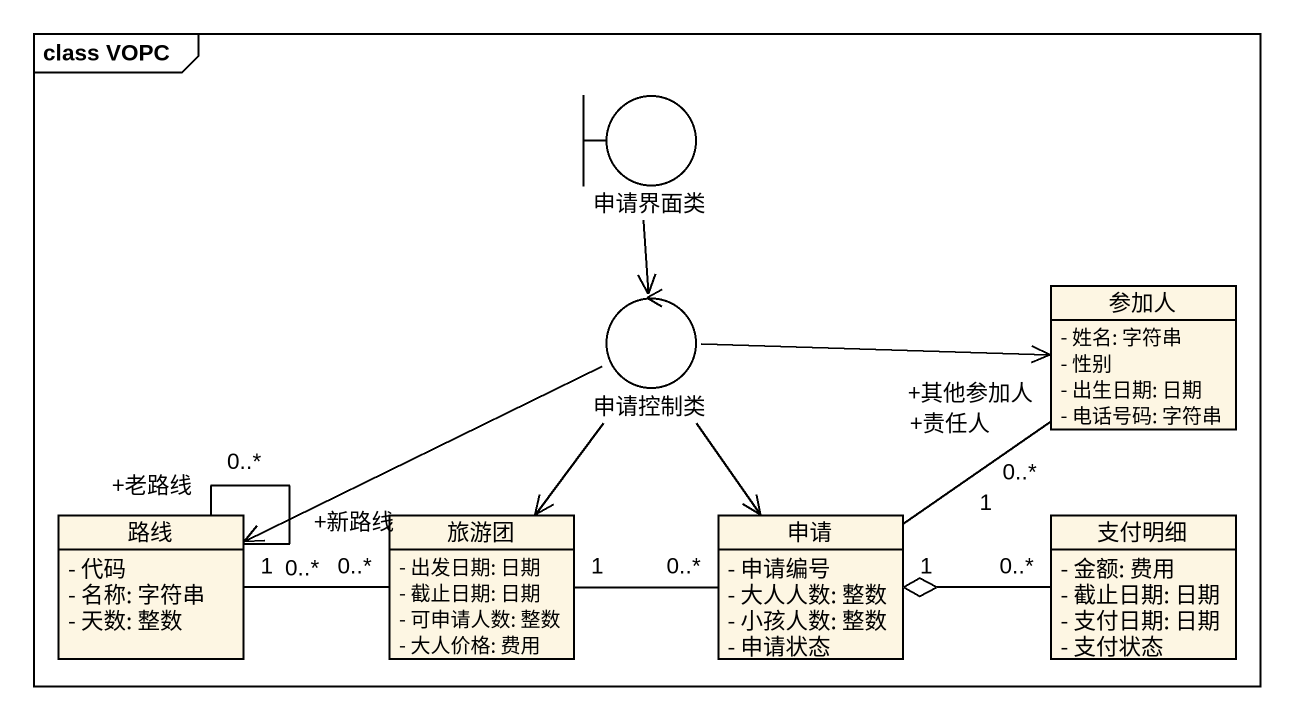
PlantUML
@startuml
mainframe class VOPC
allowmixing
hide circle
hide empty members
skinparam classAttributeIconSize 0
boundary 申请界面类
control 申请控制类
class 参加人 {
  - 姓名: 字符串
  - 性别
  - 出生日期: 日期
  - 电话号码: 字符串
}
class 路线 {
  - 代码
  - 名称: 字符串
  - 天数: 整数
}
class 旅游团 {
  - 出发日期: 日期
  - 截止日期: 日期
  - 可申请人数: 整数
  - 大人价格: 费用
}
class 申请 {
  - 申请编号
  - 大人人数: 整数
  - 小孩人数: 整数
  - 申请状态
}
class 支付明细 {
  - 金额: 费用
  - 截止日期: 日期
  - 支付日期: 日期
  - 支付状态
}
申请界面类 --> 申请控制类
申请控制类 -right-> 参加人
申请控制类 -left-> 路线
申请控制类 --> 旅游团
申请控制类 --> 申请
路线 "+新路线\n0..*" -- "+老路线\n0..*" 路线
旅游团 "0..*" -left- "1" 路线
旅游团 "1" -right- "0..*" 申请
申请 -up- "+其他参加人\n0..*" 参加人
申请 -up- "+责任人\n1" 参加人
支付明细 "0..*" -left-o "1" 申请
@enduml
